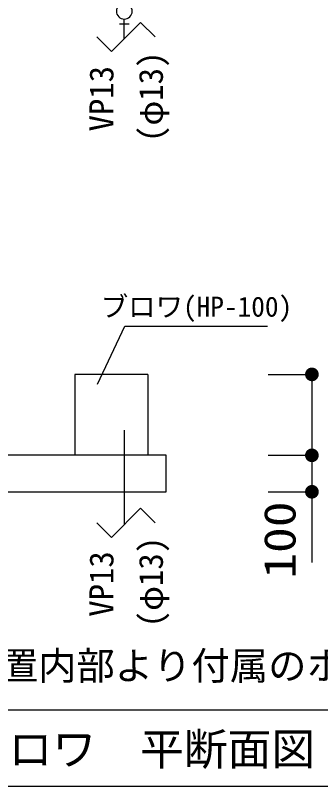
# Model space of a CAD drawing. Units: millimetres, scale not verified. Extents: x -23133 to 8910, y -6308 to 6308.
# Drawn here: x 1074 to 1910, y 2752 to 4867 of the extents above; entities that cross this region are included whole.
import ezdxf
from ezdxf.enums import TextEntityAlignment as Align

# ---------------------------------------------------------------- set-up
doc = ezdxf.new("R2010")
doc.units = ezdxf.units.MM
doc.header["$LTSCALE"] = 30
for name, color, linetype, lineweight in [('0-4_製作', 3, 'Continuous', 25), ('0-5_機器', 2, 'Continuous', 25), ('0-D_07', 3, 'Continuous', 25), ('1-5_00クル-フ-6寸法', 132, 'Continuous', 25)]:
    doc.layers.add(name, color=color, linetype=linetype, lineweight=lineweight)
doc.styles.add('ＭＳ ゴシック', font='')
doc.styles.get('ＭＳ ゴシック').set_extended_font_data('MS Gothic')

msp = doc.modelspace()

# ---------------------------------------------------------------- linework, layer by layer
at = {"layer": '0-4_製作', "color": 2}
for p, q in [((1487.38, 3660.71), (387.38, 3660.71)), ((1487.38, 3560.71), (1487.38, 3660.71)), ((387.38, 3560.71), (1487.38, 3560.71))]:
    msp.add_line(p, q, dxfattribs=at)
at = {"layer": '0-5_機器', "color": 4}
for p, q in [((1298.63, 3856.26), (1373.66, 4015.29)), ((1373.66, 4015.29), (1764.93, 4015.29))]:
    msp.add_line(p, q, dxfattribs=at)
at = {"layer": '0-D_07', "color": 6}
for p, q in [((1372.38, 4803.48), (1372.38, 4857.42)), ((1385.88, 4843.02), (1358.88, 4843.02)), ((1372.38, 3729.76), (1372.38, 3470.73))]:
    msp.add_line(p, q, dxfattribs=at)
at = {"layer": '0-D_07'}
for p, q in [((1437.38, 3882.71), (1437.38, 3660.71)), ((2741.52, 2962.08), (-438.02, 2962.08)), ((2741.52, 2752.07), (-438.02, 2752.07))]:
    msp.add_line(p, q, dxfattribs=at)
at = {"layer": '0-D_07', "color": 7}
for points in [[(1297.3, 4808.4), (1337.3, 4768.4), (1417.3, 4848.4), (1457.3, 4808.4)], [(1297.3, 3475.64), (1337.3, 3435.64), (1417.3, 3515.64), (1457.3, 3475.64)]]:
    msp.add_lwpolyline(points, dxfattribs=at)
at = {"layer": '0-D_07'}
msp.add_lwpolyline([(1437.38, 3882.71), (1237.38, 3882.71), (1237.38, 3660.71)], dxfattribs=at)
at = {"layer": '0-D_07', "color": 6}
msp.add_arc((1372.38, 4879.02), 21.6, 135, 45, dxfattribs=at)
at = {"layer": '1-5_00クル-フ-6寸法', "color": 4}
for p, q in [((1766.34, 3882.71), (1886.34, 3882.71)), ((1886.34, 3882.71), (1886.34, 3660.71)), ((1766.34, 3660.71), (1886.34, 3660.71)), ((1766.34, 3660.71), (1886.34, 3660.71)), ((1886.34, 3660.71), (1886.34, 3560.71)), ((1766.34, 3560.71), (1886.34, 3560.71)), ((1886.34, 3560.71), (1886.34, 3366.5))]:
    msp.add_line(p, q, dxfattribs=at)
at = {"layer": '1-5_00クル-フ-6寸法'}
for points in [[(1886.34, 3882.71), (1869.38, 3890.7), (1870.51, 3892.76)], [(1886.34, 3882.71), (1870.51, 3892.76), (1871.9, 3894.66)], [(1886.34, 3882.71), (1871.9, 3894.66), (1873.51, 3896.38)], [(1886.34, 3882.71), (1873.51, 3896.38), (1875.32, 3897.88)], [(1886.34, 3882.71), (1875.32, 3897.88), (1877.31, 3899.14)], [(1886.34, 3882.71), (1877.31, 3899.14), (1879.44, 3900.15)], [(1886.34, 3882.71), (1879.44, 3900.15), (1881.68, 3900.87)], [(1886.34, 3882.71), (1881.68, 3900.87), (1883.99, 3901.31)], [(1886.34, 3882.71), (1883.99, 3901.31), (1886.34, 3901.46)], [(1886.34, 3882.71), (1886.34, 3901.46), (1888.69, 3901.31)], [(1886.34, 3882.71), (1888.69, 3901.31), (1891.01, 3900.87)], [(1886.34, 3882.71), (1891.01, 3900.87), (1893.25, 3900.15)], [(1886.34, 3882.71), (1893.25, 3900.15), (1895.38, 3899.14)], [(1886.34, 3882.71), (1895.38, 3899.14), (1897.37, 3897.88)], [(1886.34, 3882.71), (1897.37, 3897.88), (1899.18, 3896.38)], [(1886.34, 3882.71), (1899.18, 3896.38), (1900.79, 3894.66)], [(1886.34, 3882.71), (1900.79, 3894.66), (1902.18, 3892.76)], [(1886.34, 3882.71), (1902.18, 3892.76), (1903.31, 3890.7)], [(1886.34, 3882.71), (1867.63, 3883.89), (1867.93, 3886.23)], [(1886.34, 3882.71), (1867.63, 3881.54), (1867.63, 3883.89)], [(1886.34, 3882.71), (1867.93, 3879.2), (1867.63, 3881.54)], [(1886.34, 3882.71), (1867.93, 3886.23), (1868.51, 3888.51)], [(1886.34, 3882.71), (1868.51, 3876.92), (1867.93, 3879.2)], [(1886.34, 3882.71), (1868.51, 3888.51), (1869.38, 3890.7)], [(1886.34, 3882.71), (1869.38, 3874.73), (1868.51, 3876.92)], [(1886.34, 3882.71), (1870.51, 3872.67), (1869.38, 3874.73)], [(1886.34, 3882.71), (1871.9, 3870.76), (1870.51, 3872.67)], [(1886.34, 3882.71), (1873.51, 3869.04), (1871.9, 3870.76)], [(1886.34, 3882.71), (1875.32, 3867.54), (1873.51, 3869.04)], [(1886.34, 3882.71), (1877.31, 3866.28), (1875.32, 3867.54)], [(1886.34, 3882.71), (1879.44, 3865.28), (1877.31, 3866.28)], [(1886.34, 3882.71), (1881.68, 3864.55), (1879.44, 3865.28)], [(1886.34, 3882.71), (1883.99, 3864.11), (1881.68, 3864.55)], [(1886.34, 3882.71), (1886.34, 3863.96), (1883.99, 3864.11)], [(1886.34, 3882.71), (1903.31, 3890.7), (1904.18, 3888.51)], [(1886.34, 3882.71), (1904.18, 3888.51), (1904.76, 3886.23)], [(1886.34, 3882.71), (1904.76, 3886.23), (1905.06, 3883.89)], [(1886.34, 3882.71), (1905.06, 3883.89), (1905.06, 3881.54)], [(1886.34, 3882.71), (1888.69, 3864.11), (1886.34, 3863.96)], [(1886.34, 3882.71), (1891.01, 3864.55), (1888.69, 3864.11)], [(1886.34, 3882.71), (1893.25, 3865.28), (1891.01, 3864.55)], [(1886.34, 3882.71), (1895.38, 3866.28), (1893.25, 3865.28)], [(1886.34, 3882.71), (1897.37, 3867.54), (1895.38, 3866.28)], [(1886.34, 3882.71), (1899.18, 3869.04), (1897.37, 3867.54)], [(1886.34, 3882.71), (1900.79, 3870.76), (1899.18, 3869.04)], [(1886.34, 3882.71), (1902.18, 3872.67), (1900.79, 3870.76)], [(1886.34, 3882.71), (1903.31, 3874.73), (1902.18, 3872.67)], [(1886.34, 3882.71), (1904.18, 3876.92), (1903.31, 3874.73)], [(1886.34, 3882.71), (1904.76, 3879.2), (1904.18, 3876.92)], [(1886.34, 3882.71), (1905.06, 3881.54), (1904.76, 3879.2)], [(1886.34, 3660.71), (1867.63, 3661.89), (1867.93, 3664.23)], [(1886.34, 3660.71), (1867.63, 3661.89), (1867.93, 3664.23)], [(1886.34, 3660.71), (1867.63, 3659.54), (1867.63, 3661.89)], [(1886.34, 3660.71), (1867.63, 3659.54), (1867.63, 3661.89)], [(1886.34, 3660.71), (1867.93, 3657.2), (1867.63, 3659.54)], [(1886.34, 3660.71), (1867.93, 3657.2), (1867.63, 3659.54)], [(1886.34, 3660.71), (1867.93, 3664.23), (1868.51, 3666.51)], [(1886.34, 3660.71), (1867.93, 3664.23), (1868.51, 3666.51)], [(1886.34, 3660.71), (1868.51, 3654.92), (1867.93, 3657.2)], [(1886.34, 3660.71), (1868.51, 3654.92), (1867.93, 3657.2)], [(1886.34, 3660.71), (1868.51, 3666.51), (1869.38, 3668.7)], [(1886.34, 3660.71), (1868.51, 3666.51), (1869.38, 3668.7)], [(1886.34, 3660.71), (1869.38, 3652.73), (1868.51, 3654.92)], [(1886.34, 3660.71), (1869.38, 3652.73), (1868.51, 3654.92)], [(1886.34, 3660.71), (1869.38, 3668.7), (1870.51, 3670.76)], [(1886.34, 3660.71), (1869.38, 3668.7), (1870.51, 3670.76)], [(1886.34, 3660.71), (1870.51, 3650.67), (1869.38, 3652.73)], [(1886.34, 3660.71), (1870.51, 3650.67), (1869.38, 3652.73)], [(1886.34, 3660.71), (1870.51, 3670.76), (1871.9, 3672.66)], [(1886.34, 3660.71), (1870.51, 3670.76), (1871.9, 3672.66)], [(1886.34, 3660.71), (1871.9, 3648.76), (1870.51, 3650.67)], [(1886.34, 3660.71), (1871.9, 3648.76), (1870.51, 3650.67)], [(1886.34, 3660.71), (1871.9, 3672.66), (1873.51, 3674.38)], [(1886.34, 3660.71), (1871.9, 3672.66), (1873.51, 3674.38)], [(1886.34, 3660.71), (1873.51, 3647.04), (1871.9, 3648.76)], [(1886.34, 3660.71), (1873.51, 3647.04), (1871.9, 3648.76)], [(1886.34, 3660.71), (1873.51, 3674.38), (1875.32, 3675.88)], [(1886.34, 3660.71), (1873.51, 3674.38), (1875.32, 3675.88)], [(1886.34, 3660.71), (1875.32, 3645.54), (1873.51, 3647.04)], [(1886.34, 3660.71), (1875.32, 3645.54), (1873.51, 3647.04)], [(1886.34, 3660.71), (1875.32, 3675.88), (1877.31, 3677.14)], [(1886.34, 3660.71), (1875.32, 3675.88), (1877.31, 3677.14)], [(1886.34, 3660.71), (1877.31, 3644.28), (1875.32, 3645.54)], [(1886.34, 3660.71), (1877.31, 3644.28), (1875.32, 3645.54)], [(1886.34, 3660.71), (1877.31, 3677.14), (1879.44, 3678.15)], [(1886.34, 3660.71), (1877.31, 3677.14), (1879.44, 3678.15)], [(1886.34, 3660.71), (1879.44, 3643.28), (1877.31, 3644.28)], [(1886.34, 3660.71), (1879.44, 3643.28), (1877.31, 3644.28)], [(1886.34, 3660.71), (1879.44, 3678.15), (1881.68, 3678.87)], [(1886.34, 3660.71), (1879.44, 3678.15), (1881.68, 3678.87)], [(1886.34, 3660.71), (1881.68, 3642.55), (1879.44, 3643.28)], [(1886.34, 3660.71), (1881.68, 3642.55), (1879.44, 3643.28)], [(1886.34, 3660.71), (1881.68, 3678.87), (1883.99, 3679.31)], [(1886.34, 3660.71), (1881.68, 3678.87), (1883.99, 3679.31)], [(1886.34, 3660.71), (1883.99, 3642.11), (1881.68, 3642.55)], [(1886.34, 3660.71), (1883.99, 3642.11), (1881.68, 3642.55)], [(1886.34, 3660.71), (1883.99, 3679.31), (1886.34, 3679.46)], [(1886.34, 3660.71), (1883.99, 3679.31), (1886.34, 3679.46)], [(1886.34, 3660.71), (1886.34, 3641.96), (1883.99, 3642.11)], [(1886.34, 3660.71), (1886.34, 3641.96), (1883.99, 3642.11)], [(1886.34, 3660.71), (1886.34, 3679.46), (1888.69, 3679.31)], [(1886.34, 3660.71), (1886.34, 3679.46), (1888.69, 3679.31)], [(1886.34, 3660.71), (1888.69, 3679.31), (1891.01, 3678.87)], [(1886.34, 3660.71), (1888.69, 3679.31), (1891.01, 3678.87)], [(1886.34, 3660.71), (1891.01, 3678.87), (1893.25, 3678.15)], [(1886.34, 3660.71), (1891.01, 3678.87), (1893.25, 3678.15)], [(1886.34, 3660.71), (1893.25, 3678.15), (1895.38, 3677.14)], [(1886.34, 3660.71), (1893.25, 3678.15), (1895.38, 3677.14)], [(1886.34, 3660.71), (1895.38, 3677.14), (1897.37, 3675.88)], [(1886.34, 3660.71), (1895.38, 3677.14), (1897.37, 3675.88)], [(1886.34, 3660.71), (1897.37, 3675.88), (1899.18, 3674.38)], [(1886.34, 3660.71), (1897.37, 3675.88), (1899.18, 3674.38)], [(1886.34, 3660.71), (1899.18, 3674.38), (1900.79, 3672.66)], [(1886.34, 3660.71), (1899.18, 3674.38), (1900.79, 3672.66)], [(1886.34, 3660.71), (1900.79, 3672.66), (1902.18, 3670.76)], [(1886.34, 3660.71), (1900.79, 3672.66), (1902.18, 3670.76)], [(1886.34, 3660.71), (1902.18, 3670.76), (1903.31, 3668.7)], [(1886.34, 3660.71), (1902.18, 3670.76), (1903.31, 3668.7)], [(1886.34, 3660.71), (1903.31, 3668.7), (1904.18, 3666.51)], [(1886.34, 3660.71), (1903.31, 3668.7), (1904.18, 3666.51)], [(1886.34, 3660.71), (1904.18, 3666.51), (1904.76, 3664.23)], [(1886.34, 3660.71), (1904.18, 3666.51), (1904.76, 3664.23)], [(1886.34, 3660.71), (1904.76, 3664.23), (1905.06, 3661.89)], [(1886.34, 3660.71), (1904.76, 3664.23), (1905.06, 3661.89)], [(1886.34, 3660.71), (1905.06, 3661.89), (1905.06, 3659.54)], [(1886.34, 3660.71), (1905.06, 3661.89), (1905.06, 3659.54)], [(1886.34, 3660.71), (1888.69, 3642.11), (1886.34, 3641.96)], [(1886.34, 3660.71), (1891.01, 3642.55), (1888.69, 3642.11)], [(1886.34, 3660.71), (1893.25, 3643.28), (1891.01, 3642.55)], [(1886.34, 3660.71), (1895.38, 3644.28), (1893.25, 3643.28)], [(1886.34, 3660.71), (1897.37, 3645.54), (1895.38, 3644.28)], [(1886.34, 3660.71), (1899.18, 3647.04), (1897.37, 3645.54)], [(1886.34, 3660.71), (1900.79, 3648.76), (1899.18, 3647.04)], [(1886.34, 3660.71), (1902.18, 3650.67), (1900.79, 3648.76)], [(1886.34, 3660.71), (1903.31, 3652.73), (1902.18, 3650.67)], [(1886.34, 3660.71), (1904.18, 3654.92), (1903.31, 3652.73)], [(1886.34, 3660.71), (1904.76, 3657.2), (1904.18, 3654.92)], [(1886.34, 3660.71), (1905.06, 3659.54), (1904.76, 3657.2)], [(1886.34, 3660.71), (1888.69, 3642.11), (1886.34, 3641.96)], [(1886.34, 3660.71), (1891.01, 3642.55), (1888.69, 3642.11)], [(1886.34, 3660.71), (1893.25, 3643.28), (1891.01, 3642.55)], [(1886.34, 3660.71), (1895.38, 3644.28), (1893.25, 3643.28)], [(1886.34, 3660.71), (1897.37, 3645.54), (1895.38, 3644.28)], [(1886.34, 3660.71), (1899.18, 3647.04), (1897.37, 3645.54)], [(1886.34, 3660.71), (1900.79, 3648.76), (1899.18, 3647.04)], [(1886.34, 3660.71), (1902.18, 3650.67), (1900.79, 3648.76)], [(1886.34, 3660.71), (1903.31, 3652.73), (1902.18, 3650.67)], [(1886.34, 3660.71), (1904.18, 3654.92), (1903.31, 3652.73)], [(1886.34, 3660.71), (1904.76, 3657.2), (1904.18, 3654.92)], [(1886.34, 3660.71), (1905.06, 3659.54), (1904.76, 3657.2)], [(1886.34, 3560.71), (1873.51, 3574.38), (1875.32, 3575.88)], [(1886.34, 3560.71), (1875.32, 3575.88), (1877.31, 3577.14)], [(1886.34, 3560.71), (1877.31, 3577.14), (1879.44, 3578.15)], [(1886.34, 3560.71), (1879.44, 3578.15), (1881.68, 3578.87)], [(1886.34, 3560.71), (1881.68, 3578.87), (1883.99, 3579.31)], [(1886.34, 3560.71), (1883.99, 3579.31), (1886.34, 3579.46)], [(1886.34, 3560.71), (1886.34, 3579.46), (1888.69, 3579.31)], [(1886.34, 3560.71), (1888.69, 3579.31), (1891.01, 3578.87)], [(1886.34, 3560.71), (1891.01, 3578.87), (1893.25, 3578.15)], [(1886.34, 3560.71), (1893.25, 3578.15), (1895.38, 3577.14)], [(1886.34, 3560.71), (1895.38, 3577.14), (1897.37, 3575.88)], [(1886.34, 3560.71), (1897.37, 3575.88), (1899.18, 3574.38)], [(1886.34, 3560.71), (1867.63, 3561.89), (1867.93, 3564.23)], [(1886.34, 3560.71), (1867.63, 3559.54), (1867.63, 3561.89)], [(1886.34, 3560.71), (1867.93, 3557.2), (1867.63, 3559.54)], [(1886.34, 3560.71), (1867.93, 3564.23), (1868.51, 3566.51)], [(1886.34, 3560.71), (1868.51, 3554.92), (1867.93, 3557.2)], [(1886.34, 3560.71), (1868.51, 3566.51), (1869.38, 3568.7)], [(1886.34, 3560.71), (1869.38, 3552.73), (1868.51, 3554.92)], [(1886.34, 3560.71), (1869.38, 3568.7), (1870.51, 3570.76)], [(1886.34, 3560.71), (1870.51, 3550.67), (1869.38, 3552.73)], [(1886.34, 3560.71), (1870.51, 3570.76), (1871.9, 3572.66)], [(1886.34, 3560.71), (1871.9, 3548.76), (1870.51, 3550.67)], [(1886.34, 3560.71), (1871.9, 3572.66), (1873.51, 3574.38)], [(1886.34, 3560.71), (1873.51, 3547.04), (1871.9, 3548.76)], [(1886.34, 3560.71), (1875.32, 3545.54), (1873.51, 3547.04)], [(1886.34, 3560.71), (1877.31, 3544.28), (1875.32, 3545.54)], [(1886.34, 3560.71), (1879.44, 3543.28), (1877.31, 3544.28)], [(1886.34, 3560.71), (1881.68, 3542.55), (1879.44, 3543.28)], [(1886.34, 3560.71), (1883.99, 3542.11), (1881.68, 3542.55)], [(1886.34, 3560.71), (1886.34, 3541.96), (1883.99, 3542.11)], [(1886.34, 3560.71), (1899.18, 3574.38), (1900.79, 3572.66)], [(1886.34, 3560.71), (1900.79, 3572.66), (1902.18, 3570.76)], [(1886.34, 3560.71), (1902.18, 3570.76), (1903.31, 3568.7)], [(1886.34, 3560.71), (1903.31, 3568.7), (1904.18, 3566.51)], [(1886.34, 3560.71), (1904.18, 3566.51), (1904.76, 3564.23)], [(1886.34, 3560.71), (1904.76, 3564.23), (1905.06, 3561.89)], [(1886.34, 3560.71), (1905.06, 3561.89), (1905.06, 3559.54)], [(1886.34, 3560.71), (1888.69, 3542.11), (1886.34, 3541.96)], [(1886.34, 3560.71), (1891.01, 3542.55), (1888.69, 3542.11)], [(1886.34, 3560.71), (1893.25, 3543.28), (1891.01, 3542.55)], [(1886.34, 3560.71), (1895.38, 3544.28), (1893.25, 3543.28)], [(1886.34, 3560.71), (1897.37, 3545.54), (1895.38, 3544.28)], [(1886.34, 3560.71), (1899.18, 3547.04), (1897.37, 3545.54)], [(1886.34, 3560.71), (1900.79, 3548.76), (1899.18, 3547.04)], [(1886.34, 3560.71), (1902.18, 3550.67), (1900.79, 3548.76)], [(1886.34, 3560.71), (1903.31, 3552.73), (1902.18, 3550.67)], [(1886.34, 3560.71), (1904.18, 3554.92), (1903.31, 3552.73)], [(1886.34, 3560.71), (1904.76, 3557.2), (1904.18, 3554.92)], [(1886.34, 3560.71), (1905.06, 3559.54), (1904.76, 3557.2)]]:
    msp.add_solid(points, dxfattribs=at)

# ---------------------------------------------------------------- texts
at = {"layer": '0-D_07', "color": 4, "style": 'ＭＳ ゴシック'}
for s, p in [('(φ13)', (1498.12, 4520.39)), ('VP13', (1362.58, 4549.15)), ('(φ13)', (1498.12, 3189.18)), ('VP13', (1362.58, 3217.93))]:
    msp.add_text(s, height=65.98, rotation=90, dxfattribs=at).set_placement(p, align=Align.BOTTOM_LEFT)
for s, height, p in [('ブロワ(HP-100)', 54.99, (1308.18, 4024.65)), ('※PF22については、リン除去装置内部より付属のホースを通します。', 76.98, (-438.02, 3022.04)), ('参考図：リン除去装置、ブロワ\u3000平断面図', 87.98, (-384.72, 2784.55))]:
    msp.add_text(s, height=height, dxfattribs=at).set_placement(p, align=Align.BOTTOM_LEFT)
at = {"layer": '1-5_00クル-フ-6寸法', "color": 3, "style": 'ＭＳ ゴシック', "width": 1.2}
msp.add_text('100', height=86.66, rotation=90, dxfattribs=at).set_placement((1867.54, 3322.07), align=Align.BOTTOM_LEFT)

doc.saveas('drawing.dxf')
